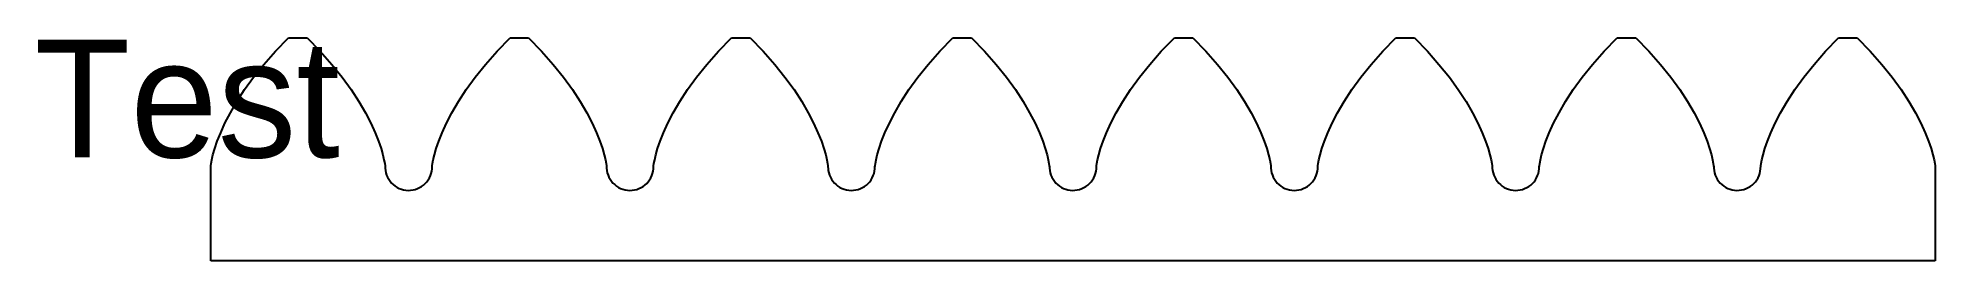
# Model space of a CAD drawing. Header units: metres. Extents: x -3.2 to 37.2, y -2 to 2.7.
import ezdxf
from ezdxf.enums import TextEntityAlignment as Align

# ---------------------------------------------------------------- set-up
doc = ezdxf.new("R2010")
doc.units = ezdxf.units.M
doc.layers.add('TEXTLAYER', color=2, linetype='Continuous')

msp = doc.modelspace()

# ---------------------------------------------------------------- linework, layer by layer
at = {"color": 7}
for p, q in [((1.634, 2.178), (1.882, 2.456)), ((1.882, 2.456), (2.158, 2.738)), ((2.158, 2.738), (2.554, 2.738)), ((2.554, 2.738), (2.831, 2.456)), ((2.831, 2.456), (3.078, 2.178)), ((6.346, 2.178), (6.594, 2.456)), ((6.594, 2.456), (6.871, 2.738)), ((6.871, 2.738), (7.266, 2.738)), ((7.266, 2.738), (7.543, 2.456)), ((7.543, 2.456), (7.791, 2.178)), ((11.059, 2.178), (11.306, 2.456)), ((11.306, 2.456), (11.583, 2.738)), ((11.583, 2.738), (11.979, 2.738)), ((11.979, 2.738), (12.255, 2.456)), ((12.255, 2.456), (12.503, 2.178)), ((15.771, 2.178), (16.019, 2.456)), ((16.019, 2.456), (16.296, 2.738)), ((16.296, 2.738), (16.691, 2.738)), ((16.691, 2.738), (16.968, 2.456)), ((16.968, 2.456), (17.216, 2.178)), ((20.483, 2.178), (20.731, 2.456)), ((20.731, 2.456), (21.008, 2.738)), ((21.008, 2.738), (21.404, 2.738)), ((21.404, 2.738), (21.68, 2.456)), ((21.68, 2.456), (21.928, 2.178)), ((25.196, 2.178), (25.444, 2.456)), ((25.444, 2.456), (25.72, 2.738)), ((25.72, 2.738), (26.116, 2.738)), ((26.116, 2.738), (26.393, 2.456)), ((26.393, 2.456), (26.64, 2.178)), ((29.908, 2.178), (30.156, 2.456)), ((30.156, 2.456), (30.433, 2.738)), ((30.433, 2.738), (30.828, 2.738)), ((30.828, 2.738), (31.105, 2.456)), ((31.105, 2.456), (31.353, 2.178)), ((34.621, 2.178), (34.868, 2.456)), ((34.868, 2.456), (35.145, 2.738)), ((35.145, 2.738), (35.541, 2.738)), ((35.541, 2.738), (35.817, 2.456)), ((35.817, 2.456), (36.065, 2.178)), ((1.415, 1.905), (1.634, 2.178)), ((3.078, 2.178), (3.298, 1.905)), ((6.127, 1.905), (6.346, 2.178)), ((7.791, 2.178), (8.01, 1.905)), ((10.84, 1.905), (11.059, 2.178)), ((12.503, 2.178), (12.722, 1.905)), ((15.552, 1.905), (15.771, 2.178)), ((17.216, 2.178), (17.435, 1.905)), ((20.264, 1.905), (20.483, 2.178)), ((21.928, 2.178), (22.147, 1.905)), ((24.977, 1.905), (25.196, 2.178)), ((26.64, 2.178), (26.86, 1.905)), ((29.689, 1.905), (29.908, 2.178)), ((31.353, 2.178), (31.572, 1.905)), ((34.401, 1.905), (34.621, 2.178)), ((36.065, 2.178), (36.284, 1.905)), ((1.059, 1.388), (1.223, 1.641)), ((1.223, 1.641), (1.415, 1.905)), ((3.298, 1.905), (3.489, 1.641)), ((3.489, 1.641), (3.653, 1.388)), ((5.771, 1.388), (5.936, 1.641)), ((5.936, 1.641), (6.127, 1.905)), ((8.01, 1.905), (8.201, 1.641)), ((8.201, 1.641), (8.366, 1.388)), ((10.484, 1.388), (10.648, 1.641)), ((10.648, 1.641), (10.84, 1.905)), ((12.722, 1.905), (12.914, 1.641)), ((12.914, 1.641), (13.078, 1.388)), ((15.196, 1.388), (15.361, 1.641)), ((15.361, 1.641), (15.552, 1.905)), ((17.435, 1.905), (17.626, 1.641)), ((17.626, 1.641), (17.791, 1.388)), ((19.909, 1.388), (20.073, 1.641)), ((20.073, 1.641), (20.264, 1.905)), ((22.147, 1.905), (22.339, 1.641)), ((22.339, 1.641), (22.503, 1.388)), ((24.621, 1.388), (24.785, 1.641)), ((24.785, 1.641), (24.977, 1.905)), ((26.86, 1.905), (27.051, 1.641)), ((27.051, 1.641), (27.215, 1.388)), ((29.333, 1.388), (29.498, 1.641)), ((29.498, 1.641), (29.689, 1.905)), ((31.572, 1.905), (31.763, 1.641)), ((31.763, 1.641), (31.928, 1.388)), ((34.046, 1.388), (34.21, 1.641)), ((34.21, 1.641), (34.401, 1.905)), ((36.284, 1.905), (36.476, 1.641)), ((36.476, 1.641), (36.64, 1.388)), ((0.92, 1.15), (1.059, 1.388)), ((3.653, 1.388), (3.792, 1.15)), ((5.633, 1.15), (5.771, 1.388)), ((8.366, 1.388), (8.505, 1.15)), ((10.345, 1.15), (10.484, 1.388)), ((13.078, 1.388), (13.217, 1.15)), ((15.057, 1.15), (15.196, 1.388)), ((17.791, 1.388), (17.929, 1.15)), ((19.77, 1.15), (19.909, 1.388)), ((22.503, 1.388), (22.642, 1.15)), ((24.482, 1.15), (24.621, 1.388)), ((27.215, 1.388), (27.354, 1.15)), ((29.194, 1.15), (29.333, 1.388)), ((31.928, 1.388), (32.067, 1.15)), ((33.907, 1.15), (34.046, 1.388)), ((36.64, 1.388), (36.779, 1.15)), ((0.713, 0.726), (0.805, 0.929)), ((0.805, 0.929), (0.92, 1.15)), ((3.792, 1.15), (3.907, 0.929)), ((3.907, 0.929), (3.999, 0.726)), ((5.425, 0.726), (5.518, 0.929)), ((5.518, 0.929), (5.633, 1.15)), ((8.505, 1.15), (8.619, 0.929)), ((8.619, 0.929), (8.712, 0.726)), ((10.138, 0.726), (10.23, 0.929)), ((10.23, 0.929), (10.345, 1.15)), ((13.217, 1.15), (13.332, 0.929)), ((13.332, 0.929), (13.424, 0.726)), ((14.85, 0.726), (14.943, 0.929)), ((14.943, 0.929), (15.057, 1.15)), ((17.929, 1.15), (18.044, 0.929)), ((18.044, 0.929), (18.136, 0.726)), ((19.563, 0.726), (19.655, 0.929)), ((19.655, 0.929), (19.77, 1.15)), ((22.642, 1.15), (22.757, 0.929)), ((22.757, 0.929), (22.849, 0.726)), ((24.275, 0.726), (24.367, 0.929)), ((24.367, 0.929), (24.482, 1.15)), ((27.354, 1.15), (27.469, 0.929)), ((27.469, 0.929), (27.561, 0.726)), ((28.987, 0.726), (29.08, 0.929)), ((29.08, 0.929), (29.194, 1.15)), ((32.067, 1.15), (32.181, 0.929)), ((32.181, 0.929), (32.274, 0.726)), ((33.7, 0.726), (33.792, 0.929)), ((33.792, 0.929), (33.907, 1.15)), ((36.779, 1.15), (36.894, 0.929)), ((36.894, 0.929), (36.986, 0.726)), ((0.587, 0.388), (0.641, 0.546)), ((0.641, 0.546), (0.713, 0.726)), ((3.999, 0.726), (4.071, 0.546)), ((4.071, 0.546), (4.125, 0.388)), ((5.3, 0.388), (5.353, 0.546)), ((5.353, 0.546), (5.425, 0.726)), ((8.712, 0.726), (8.784, 0.546)), ((8.784, 0.546), (8.838, 0.388)), ((10.012, 0.388), (10.066, 0.546)), ((10.066, 0.546), (10.138, 0.726)), ((13.424, 0.726), (13.496, 0.546)), ((13.496, 0.546), (13.55, 0.388)), ((14.724, 0.388), (14.778, 0.546)), ((14.778, 0.546), (14.85, 0.726)), ((18.136, 0.726), (18.208, 0.546)), ((18.208, 0.546), (18.262, 0.388)), ((19.437, 0.388), (19.491, 0.546)), ((19.491, 0.546), (19.563, 0.726)), ((22.849, 0.726), (22.921, 0.546)), ((22.921, 0.546), (22.975, 0.388)), ((24.149, 0.388), (24.203, 0.546)), ((24.203, 0.546), (24.275, 0.726)), ((27.561, 0.726), (27.633, 0.546)), ((27.633, 0.546), (27.687, 0.388)), ((28.862, 0.388), (28.915, 0.546)), ((28.915, 0.546), (28.987, 0.726)), ((32.274, 0.726), (32.346, 0.546)), ((32.346, 0.546), (32.4, 0.388)), ((33.574, 0.388), (33.628, 0.546)), ((33.628, 0.546), (33.7, 0.726)), ((36.986, 0.726), (37.058, 0.546)), ((37.058, 0.546), (37.112, 0.388)), ((0.5, -0.002), (0.502, 0.021)), ((0.5, 0), (0.5, -0.002)), ((0.5, -2), (0.5, 0)), ((0.502, 0.021), (0.509, 0.071)), ((0.509, 0.071), (0.524, 0.149)), ((0.524, 0.149), (0.549, 0.255)), ((0.549, 0.255), (0.587, 0.388)), ((4.125, 0.388), (4.163, 0.255)), ((4.163, 0.255), (4.188, 0.149)), ((4.188, 0.149), (4.203, 0.071)), ((4.203, 0.071), (4.21, 0.021)), ((4.21, 0.021), (4.212, -0.002)), ((5.213, -0.002), (5.215, 0.021)), ((5.215, 0.021), (5.222, 0.071)), ((5.222, 0.071), (5.236, 0.149)), ((5.236, 0.149), (5.261, 0.255)), ((5.261, 0.255), (5.3, 0.388)), ((8.838, 0.388), (8.876, 0.255)), ((8.876, 0.255), (8.901, 0.149)), ((8.901, 0.149), (8.915, 0.071)), ((8.915, 0.071), (8.922, 0.021)), ((8.922, 0.021), (8.925, -0.002)), ((9.925, -0.002), (9.927, 0.021)), ((9.927, 0.021), (9.934, 0.071)), ((9.934, 0.071), (9.949, 0.149)), ((9.949, 0.149), (9.974, 0.255)), ((9.974, 0.255), (10.012, 0.388)), ((13.55, 0.388), (13.588, 0.255)), ((13.588, 0.255), (13.613, 0.149)), ((13.613, 0.149), (13.628, 0.071)), ((13.628, 0.071), (13.635, 0.021)), ((13.635, 0.021), (13.637, -0.002)), ((14.637, -0.002), (14.64, 0.021)), ((14.64, 0.021), (14.647, 0.071)), ((14.647, 0.071), (14.661, 0.149)), ((14.661, 0.149), (14.686, 0.255)), ((14.686, 0.255), (14.724, 0.388)), ((18.262, 0.388), (18.301, 0.255)), ((18.301, 0.255), (18.326, 0.149)), ((18.326, 0.149), (18.34, 0.071)), ((18.34, 0.071), (18.347, 0.021)), ((18.347, 0.021), (18.349, -0.002)), ((19.35, -0.002), (19.352, 0.021)), ((19.352, 0.021), (19.359, 0.071)), ((19.359, 0.071), (19.374, 0.149)), ((19.374, 0.149), (19.399, 0.255)), ((19.399, 0.255), (19.437, 0.388)), ((22.975, 0.388), (23.013, 0.255)), ((23.013, 0.255), (23.038, 0.149)), ((23.038, 0.149), (23.053, 0.071)), ((23.053, 0.071), (23.059, 0.021)), ((23.059, 0.021), (23.062, -0.002)), ((24.062, -0.002), (24.064, 0.021)), ((24.064, 0.021), (24.071, 0.071)), ((24.071, 0.071), (24.086, 0.149)), ((24.086, 0.149), (24.111, 0.255)), ((24.111, 0.255), (24.149, 0.388)), ((27.687, 0.388), (27.725, 0.255)), ((27.725, 0.255), (27.75, 0.149)), ((27.75, 0.149), (27.765, 0.071)), ((27.765, 0.071), (27.772, 0.021)), ((27.772, 0.021), (27.774, -0.002)), ((28.775, -0.002), (28.777, 0.021)), ((28.777, 0.021), (28.784, 0.071)), ((28.784, 0.071), (28.798, 0.149)), ((28.798, 0.149), (28.823, 0.255)), ((28.823, 0.255), (28.862, 0.388)), ((32.4, 0.388), (32.438, 0.255)), ((32.438, 0.255), (32.463, 0.149)), ((32.463, 0.149), (32.477, 0.071)), ((32.477, 0.071), (32.484, 0.021)), ((32.484, 0.021), (32.487, -0.002)), ((33.485, -0.042), (33.489, 0.021)), ((33.489, 0.021), (33.496, 0.071)), ((33.496, 0.071), (33.511, 0.149)), ((33.511, 0.149), (33.536, 0.255)), ((33.536, 0.255), (33.574, 0.388)), ((37.112, 0.388), (37.15, 0.255)), ((37.15, 0.255), (37.175, 0.149)), ((37.175, 0.149), (37.19, 0.071)), ((37.19, 0.071), (37.197, 0.021)), ((37.197, 0.021), (37.197, -2)), ((4.212, -0.002), (4.213, -0.029)), ((4.213, -0.029), (4.219, -0.079)), ((4.219, -0.079), (4.229, -0.128)), ((4.229, -0.128), (4.244, -0.175)), ((4.244, -0.175), (4.264, -0.221)), ((4.264, -0.221), (4.288, -0.265)), ((4.288, -0.265), (4.317, -0.306)), ((4.317, -0.306), (4.349, -0.344)), ((4.349, -0.344), (4.386, -0.378)), ((4.386, -0.378), (4.425, -0.409)), ((4.99, -0.416), (5.03, -0.386)), ((5.03, -0.386), (5.067, -0.353)), ((5.067, -0.353), (5.1, -0.316)), ((5.1, -0.316), (5.13, -0.275)), ((5.13, -0.275), (5.155, -0.232)), ((5.155, -0.232), (5.176, -0.187)), ((5.176, -0.187), (5.192, -0.14)), ((5.192, -0.14), (5.204, -0.091)), ((5.204, -0.091), (5.211, -0.042)), ((5.211, -0.042), (5.213, -0.002)), ((8.925, -0.002), (8.926, -0.029)), ((8.926, -0.029), (8.931, -0.079)), ((8.931, -0.079), (8.941, -0.128)), ((8.941, -0.128), (8.957, -0.175)), ((8.957, -0.175), (8.976, -0.221)), ((8.976, -0.221), (9.001, -0.265)), ((9.001, -0.265), (9.029, -0.306)), ((9.029, -0.306), (9.062, -0.344)), ((9.062, -0.344), (9.098, -0.378)), ((9.098, -0.378), (9.137, -0.409)), ((9.702, -0.416), (9.742, -0.386)), ((9.742, -0.386), (9.779, -0.353)), ((9.779, -0.353), (9.813, -0.316)), ((9.813, -0.316), (9.842, -0.275)), ((9.842, -0.275), (9.868, -0.232)), ((9.868, -0.232), (9.889, -0.187)), ((9.889, -0.187), (9.905, -0.14)), ((9.905, -0.14), (9.916, -0.091)), ((9.916, -0.091), (9.923, -0.042)), ((9.923, -0.042), (9.925, -0.002)), ((13.637, -0.002), (13.638, -0.029)), ((13.638, -0.029), (13.643, -0.079)), ((13.643, -0.079), (13.654, -0.128)), ((13.654, -0.128), (13.669, -0.175)), ((13.669, -0.175), (13.689, -0.221)), ((13.689, -0.221), (13.713, -0.265)), ((13.713, -0.265), (13.742, -0.306)), ((13.742, -0.306), (13.774, -0.344)), ((13.774, -0.344), (13.81, -0.378)), ((13.81, -0.378), (13.85, -0.409)), ((14.414, -0.416), (14.455, -0.386)), ((14.455, -0.386), (14.492, -0.353)), ((14.492, -0.353), (14.525, -0.316)), ((14.525, -0.316), (14.555, -0.275)), ((14.555, -0.275), (14.58, -0.232)), ((14.58, -0.232), (14.601, -0.187)), ((14.601, -0.187), (14.617, -0.14)), ((14.617, -0.14), (14.629, -0.091)), ((14.629, -0.091), (14.635, -0.042)), ((14.635, -0.042), (14.637, -0.002)), ((18.349, -0.002), (18.35, -0.029)), ((18.35, -0.029), (18.356, -0.079)), ((18.356, -0.079), (18.366, -0.128)), ((18.366, -0.128), (18.381, -0.175)), ((18.381, -0.175), (18.401, -0.221)), ((18.401, -0.221), (18.426, -0.265)), ((18.426, -0.265), (18.454, -0.306)), ((18.454, -0.306), (18.487, -0.344)), ((18.487, -0.344), (18.523, -0.378)), ((18.523, -0.378), (18.562, -0.409)), ((19.127, -0.416), (19.167, -0.386)), ((19.167, -0.386), (19.204, -0.353)), ((19.204, -0.353), (19.237, -0.316)), ((19.237, -0.316), (19.267, -0.275)), ((19.267, -0.275), (19.292, -0.232)), ((19.292, -0.232), (19.313, -0.187)), ((19.313, -0.187), (19.33, -0.14)), ((19.33, -0.14), (19.341, -0.091)), ((19.341, -0.091), (19.348, -0.042)), ((19.348, -0.042), (19.35, -0.002)), ((23.062, -0.002), (23.063, -0.029)), ((23.063, -0.029), (23.068, -0.079)), ((23.068, -0.079), (23.079, -0.128)), ((23.079, -0.128), (23.094, -0.175)), ((23.094, -0.175), (23.114, -0.221)), ((23.114, -0.221), (23.138, -0.265)), ((23.138, -0.265), (23.166, -0.306)), ((23.166, -0.306), (23.199, -0.344)), ((23.199, -0.344), (23.235, -0.378)), ((23.235, -0.378), (23.275, -0.409)), ((23.839, -0.416), (23.879, -0.386)), ((23.879, -0.386), (23.916, -0.353)), ((23.916, -0.353), (23.95, -0.316)), ((23.95, -0.316), (23.979, -0.275)), ((23.979, -0.275), (24.005, -0.232)), ((24.005, -0.232), (24.026, -0.187)), ((24.026, -0.187), (24.042, -0.14)), ((24.042, -0.14), (24.054, -0.091)), ((24.054, -0.091), (24.06, -0.042)), ((24.06, -0.042), (24.062, -0.002)), ((27.774, -0.002), (27.775, -0.029)), ((27.775, -0.029), (27.781, -0.079)), ((27.781, -0.079), (27.791, -0.128)), ((27.791, -0.128), (27.806, -0.175)), ((27.806, -0.175), (27.826, -0.221)), ((27.826, -0.221), (27.85, -0.265)), ((27.85, -0.265), (27.879, -0.306)), ((27.879, -0.306), (27.911, -0.344)), ((27.911, -0.344), (27.948, -0.378)), ((27.948, -0.378), (27.987, -0.409)), ((28.552, -0.416), (28.592, -0.386)), ((28.592, -0.386), (28.629, -0.353)), ((28.629, -0.353), (28.662, -0.316)), ((28.662, -0.316), (28.692, -0.275)), ((28.692, -0.275), (28.717, -0.232)), ((28.717, -0.232), (28.738, -0.187)), ((28.738, -0.187), (28.754, -0.14)), ((28.754, -0.14), (28.766, -0.091)), ((28.766, -0.091), (28.773, -0.042)), ((28.773, -0.042), (28.775, -0.002)), ((32.487, -0.002), (32.488, -0.029)), ((32.488, -0.029), (32.493, -0.079)), ((32.493, -0.079), (32.503, -0.128)), ((32.503, -0.128), (32.518, -0.175)), ((32.518, -0.175), (32.538, -0.221)), ((32.538, -0.221), (32.563, -0.265)), ((32.563, -0.265), (32.591, -0.306)), ((32.591, -0.306), (32.624, -0.344)), ((32.624, -0.344), (32.66, -0.378)), ((32.66, -0.378), (32.699, -0.409)), ((33.264, -0.416), (33.304, -0.386)), ((33.304, -0.386), (33.341, -0.353)), ((33.341, -0.353), (33.375, -0.316)), ((33.375, -0.316), (33.404, -0.275)), ((33.404, -0.275), (33.429, -0.232)), ((33.429, -0.232), (33.45, -0.187)), ((33.45, -0.187), (33.467, -0.14)), ((33.467, -0.14), (33.478, -0.091)), ((33.478, -0.091), (33.485, -0.042)), ((4.425, -0.409), (4.467, -0.436)), ((4.467, -0.436), (4.512, -0.458)), ((4.512, -0.458), (4.559, -0.476)), ((4.559, -0.476), (4.607, -0.489)), ((4.607, -0.489), (4.656, -0.497)), ((4.656, -0.497), (4.706, -0.5)), ((4.706, -0.5), (4.756, -0.498)), ((4.756, -0.498), (4.806, -0.491)), ((4.806, -0.491), (4.854, -0.479)), ((4.854, -0.479), (4.901, -0.463)), ((4.901, -0.463), (4.947, -0.442)), ((4.947, -0.442), (4.99, -0.416)), ((9.137, -0.409), (9.18, -0.436)), ((9.18, -0.436), (9.224, -0.458)), ((9.224, -0.458), (9.271, -0.476)), ((9.271, -0.476), (9.319, -0.489)), ((9.319, -0.489), (9.369, -0.497)), ((9.369, -0.497), (9.419, -0.5)), ((9.419, -0.5), (9.469, -0.498)), ((9.469, -0.498), (9.518, -0.491)), ((9.518, -0.491), (9.567, -0.479)), ((9.567, -0.479), (9.614, -0.463)), ((9.614, -0.463), (9.659, -0.442)), ((9.659, -0.442), (9.702, -0.416)), ((13.85, -0.409), (13.892, -0.436)), ((13.892, -0.436), (13.937, -0.458)), ((13.937, -0.458), (13.984, -0.476)), ((13.984, -0.476), (14.032, -0.489)), ((14.032, -0.489), (14.081, -0.497)), ((14.081, -0.497), (14.131, -0.5)), ((14.131, -0.5), (14.181, -0.498)), ((14.181, -0.498), (14.23, -0.491)), ((14.23, -0.491), (14.279, -0.479)), ((14.279, -0.479), (14.326, -0.463)), ((14.326, -0.463), (14.371, -0.442)), ((14.371, -0.442), (14.414, -0.416)), ((18.562, -0.409), (18.604, -0.436)), ((18.604, -0.436), (18.649, -0.458)), ((18.649, -0.458), (18.696, -0.476)), ((18.696, -0.476), (18.744, -0.489)), ((18.744, -0.489), (18.793, -0.497)), ((18.793, -0.497), (18.843, -0.5)), ((18.843, -0.5), (18.893, -0.498)), ((18.893, -0.498), (18.943, -0.491)), ((18.943, -0.491), (18.991, -0.479)), ((18.991, -0.479), (19.039, -0.463)), ((19.039, -0.463), (19.084, -0.442)), ((19.084, -0.442), (19.127, -0.416)), ((23.275, -0.409), (23.317, -0.436)), ((23.317, -0.436), (23.362, -0.458)), ((23.362, -0.458), (23.408, -0.476)), ((23.408, -0.476), (23.457, -0.489)), ((23.457, -0.489), (23.506, -0.497)), ((23.506, -0.497), (23.556, -0.5)), ((23.556, -0.5), (23.606, -0.498)), ((23.606, -0.498), (23.655, -0.491)), ((23.655, -0.491), (23.704, -0.479)), ((23.704, -0.479), (23.751, -0.463)), ((23.751, -0.463), (23.796, -0.442)), ((23.796, -0.442), (23.839, -0.416)), ((27.987, -0.409), (28.029, -0.436)), ((28.029, -0.436), (28.074, -0.458)), ((28.074, -0.458), (28.121, -0.476)), ((28.121, -0.476), (28.169, -0.489)), ((28.169, -0.489), (28.218, -0.497)), ((28.218, -0.497), (28.268, -0.5)), ((28.268, -0.5), (28.318, -0.498)), ((28.318, -0.498), (28.368, -0.491)), ((28.368, -0.491), (28.416, -0.479)), ((28.416, -0.479), (28.463, -0.463)), ((28.463, -0.463), (28.509, -0.442)), ((28.509, -0.442), (28.552, -0.416)), ((32.699, -0.409), (32.742, -0.436)), ((32.742, -0.436), (32.786, -0.458)), ((32.786, -0.458), (32.833, -0.476)), ((32.833, -0.476), (32.881, -0.489)), ((32.881, -0.489), (32.931, -0.497)), ((32.931, -0.497), (32.981, -0.5)), ((32.981, -0.5), (33.03, -0.498)), ((33.03, -0.498), (33.08, -0.491)), ((33.08, -0.491), (33.129, -0.479)), ((33.129, -0.479), (33.176, -0.463)), ((33.176, -0.463), (33.221, -0.442)), ((33.221, -0.442), (33.264, -0.416)), ((37.197, -2), (0.5, -2))]:
    msp.add_line(p, q, dxfattribs=at)

# ---------------------------------------------------------------- texts
at = {"layer": 'TEXTLAYER'}
msp.add_text('Test', height=2.5, dxfattribs=at).set_placement((0, 0.2), align=Align.CENTER)

doc.saveas('drawing.dxf')
